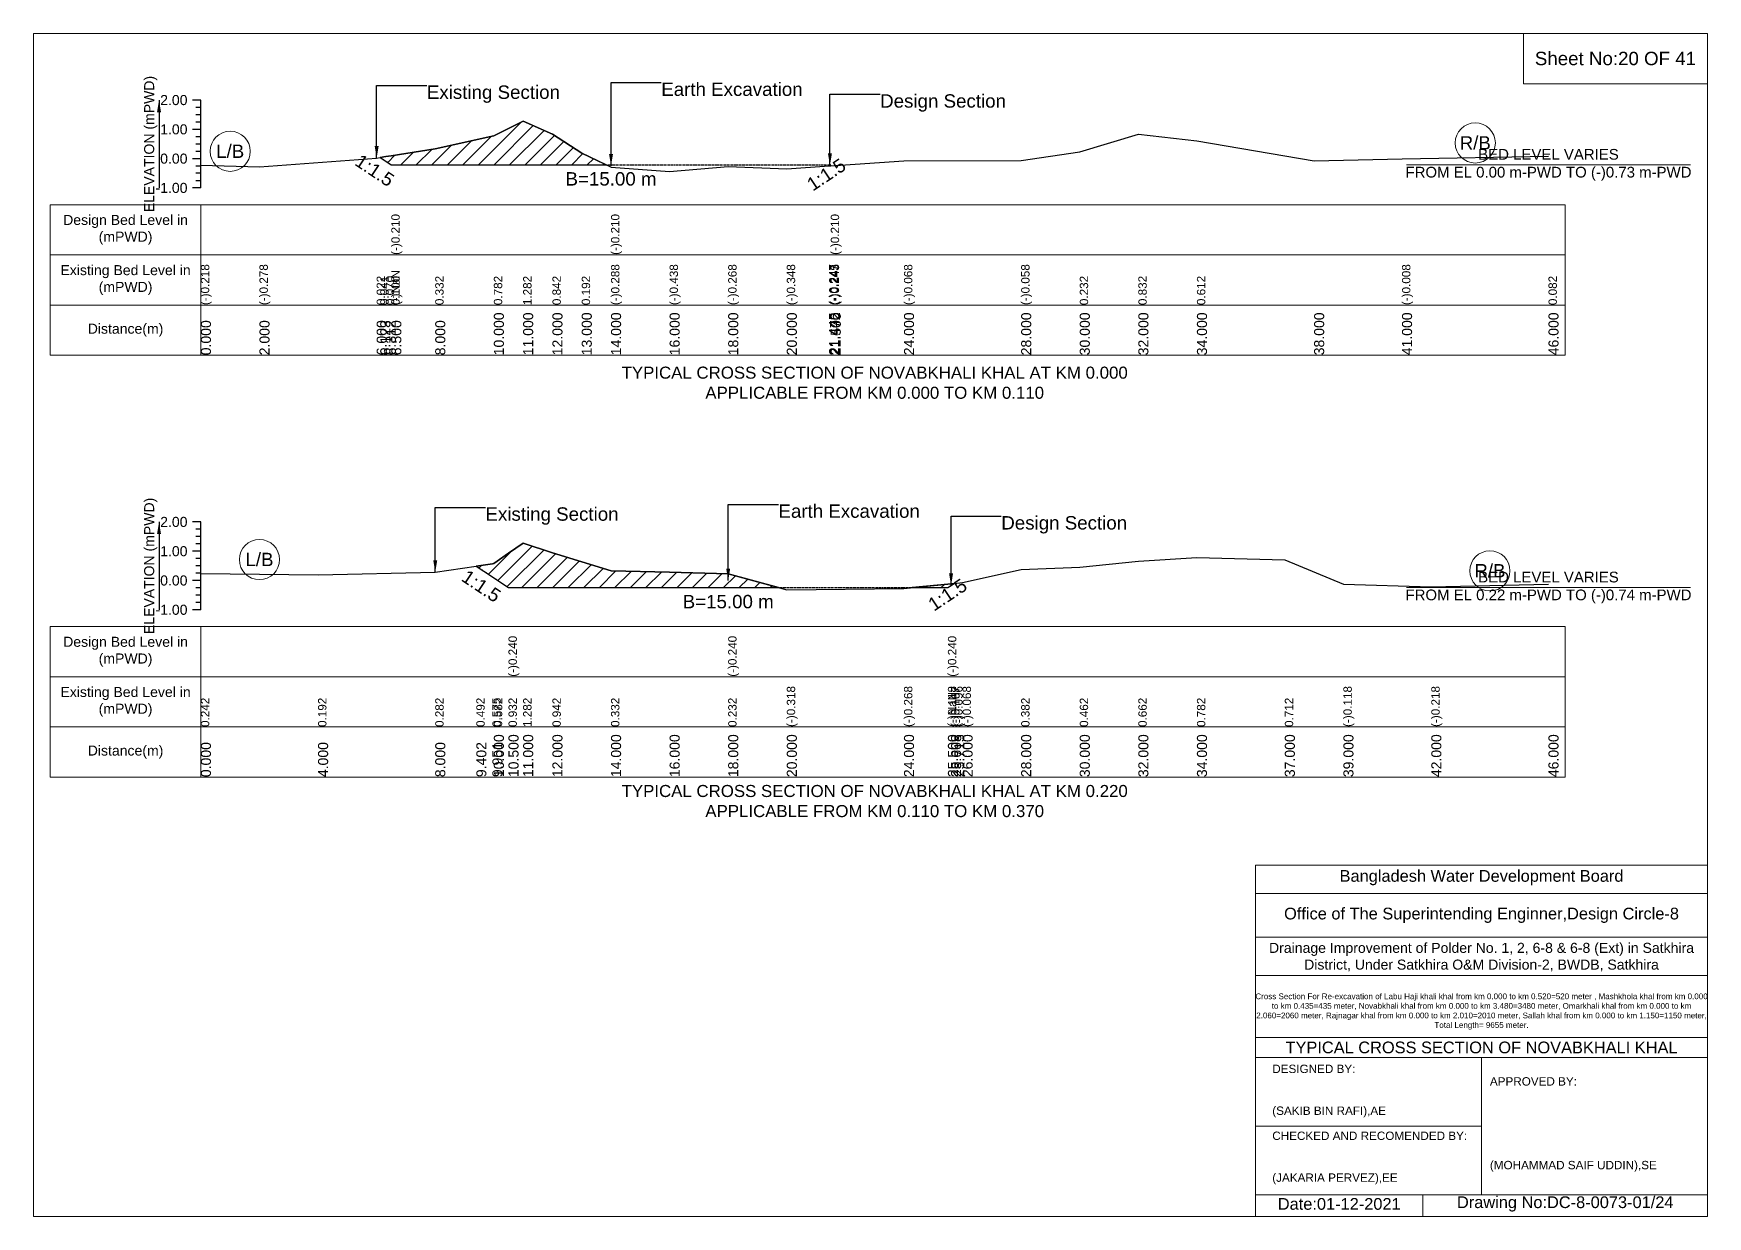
# Model space of a CAD drawing. Header units: inches. Extents: x 93000 to 486000, y -4242 to 0.
# Drawn here: x 290000 to 296000, y -4242 to 0 of the extents above; entities that cross this region are included whole.
import ezdxf

# ---------------------------------------------------------------- set-up
doc = ezdxf.new("R2010")
doc.units = ezdxf.units.IN
doc.header["$LTSCALE"] = 7
doc.header["$MEASUREMENT"] = 0
doc.linetypes.add('DASHED', pattern=[0.75, 0.5, -0.25])
for name, color, linetype, lineweight in [('Cross section Data Border', 7, 'Continuous', 9), ('Cross Section Labels', 7, 'Continuous', 9), ('Design_Bed_Level for Xsection', 7, 'DASHED', 25), ('Existing_Bed_Level for Xsection', 7, 'Continuous', 25), ('Long Section Labels', 7, 'Continuous', 9)]:
    doc.layers.add(name, color=color, linetype=linetype, lineweight=lineweight)
doc.styles.get("Standard").update_dxf_attribs({"font": 'arial.ttf'})
doc.dimstyles.get("Standard").update_dxf_attribs({"dimtxt": 0.18, "dimasz": 0.18, "dimexe": 0.18, "dimexo": 0.0625, "dimgap": 0.09, "dimtad": 0, "dimtih": 1, "dimtoh": 1, "dimdec": 4, "dimzin": 0, "dimdsep": 46, "dimtxsty": 'Standard', "dimcen": 0.09, "dimadec": 0, "dimazin": 0, "dimtfac": 1, "dimtdec": 4, "dimtofl": 0, "dimtmove": 0, "dimatfit": 3, "dimfxl": 1, "dimtolj": 1, "dimtzin": 0, "dimarcsym": 0})

msp = doc.modelspace()

# ---------------------------------------------------------------- hatches: boundary and pattern name
at = {"layer": 'Existing_Bed_Level for Xsection'}
h = msp.add_hatch(dxfattribs=at)
h.set_pattern_fill('ANSI31', color=256, scale=315, style=0)
h.paths.add_polyline_path([(291242.9, -444.7), (291262.7, -457.9), (291282.5, -471.1), (291440, -471.1), (291650, -471.1), (291755, -471.1), (291860, -471.1), (291965, -471.1), (292052.9, -471.1), (291965, -428.9), (291860, -360.6), (291755, -314.4), (291650, -366.9), (291440, -414.1), (291282.5, -438.6), (291262.7, -441.6)])
h = msp.add_hatch(dxfattribs=at)
h.set_pattern_fill('ANSI31', color=256, scale=315, style=0)
h.paths.add_polyline_path([(291587.2, -1909.9), (291644.8, -1948.4), (291650, -1951.8), (291702.5, -1986.8), (291755, -1986.8), (291860, -1986.8), (292070, -1986.8), (292280, -1986.8), (292490, -1986.8), (292670.2, -1986.8), (292490, -1937.2), (292280, -1932), (292070, -1926.8), (291860, -1862.7), (291755, -1827), (291702.5, -1863.8), (291650, -1900.5), (291644.8, -1901.3)])
h = msp.add_hatch(dxfattribs=at)
h.set_pattern_fill('ANSI31', color=256, scale=315, style=0)
h.paths.add_polyline_path([(293149.4, -1986.8), (293277.5, -1986.8), (293288.8, -1979.3), (293300.1, -1971.7), (293288.8, -1972.9), (293277.5, -1974)])

# ---------------------------------------------------------------- linework, layer by layer
at = {"layer": 'Cross section Data Border'}
for points in [[(290000, 0), (296000, 0), (296000, -4242), (290000, -4242)], [(295340, 0), (296000, 0), (296000, -180), (295340, -180)], [(290060, -614), (295490, -614), (295490, -1154), (290060, -1154)], [(290060, -2126.6), (295490, -2126.6), (295490, -2666.6), (290060, -2666.6)]]:
    msp.add_lwpolyline(points, close=True, dxfattribs=at)
for points in [[(290600, -614), (290600, -1154)], [(290060, -794), (295490, -794)], [(290060, -974), (295490, -974)], [(290600, -2126.6), (290600, -2666.6)], [(290060, -2306.6), (295490, -2306.6)], [(290060, -2486.6), (295490, -2486.6)], [(294380, -4242), (294380, -2982), (296000, -2982)], [(294380, -3084), (296000, -3084)], [(294380, -3240), (296000, -3240)], [(294380, -3378), (296000, -3378)], [(294380, -3600), (296000, -3600)], [(294380, -3672), (296000, -3672)], [(295190, -3672), (295190, -4164)], [(294380, -3918), (295190, -3918)], [(294380, -4164), (296000, -4164)], [(294980, -4164), (294980, -4242)]]:
    msp.add_lwpolyline(points, dxfattribs=at)
at = {"layer": 'Cross Section Labels'}
for points in [[(294921, -471.1), (295939, -471.1)], [(294921, -1986.8), (295939, -1986.8)]]:
    msp.add_lwpolyline(points, dxfattribs=at)
for centre in [(290705, -422.6), (295167.5, -392.6), (290810, -1886.3), (295220, -1926.8)]:
    msp.add_circle(centre, 72, dxfattribs=at)
at = {"layer": 'Design_Bed_Level for Xsection'}
for points in [[(291242.9, -444.7), (291262.7, -457.9), (291282.5, -471.1), (292070, -471.1), (292857.5, -471.1), (292854.6, -473), (292851.7, -474.9)], [(291587.2, -1909.9), (291644.8, -1948.4), (291702.5, -1986.8), (292490, -1986.8), (293277.5, -1986.8), (293288.8, -1979.3), (293300.1, -1971.7)]]:
    msp.add_lwpolyline(points, dxfattribs=at)
at = {"layer": 'Existing_Bed_Level for Xsection'}
for points in [[(290600, -239), (290570, -239)], [(290600, -554), (290600, -449), (290600, -344), (290600, -239)], [(290600, -265.3), (290582, -265.3)], [(290600, -291.5), (290582, -291.5)], [(290600, -344), (290570, -344)], [(290600, -317.8), (290582, -317.8)], [(290600, -471.9), (290810, -478.2), (291230, -446.7), (291242.9, -444.7), (291262.7, -441.6), (291282.5, -438.6), (291282.5, -438.6), (291440, -414.1), (291650, -366.9), (291755, -314.4), (291860, -360.6), (291965, -428.9), (292070, -479.2), (292070, -479.2), (292280, -495), (292490, -477.1), (292700, -485.6), (292851.7, -474.9), (292854.6, -474.7), (292857.5, -474.5), (292857.5, -474.5), (293120, -456.1), (293540, -455.1), (293750, -424.6), (293960, -361.6), (294170, -384.8), (294590, -456.1), (294905, -449.9), (295430, -440.4)], [(290600, -370.3), (290582, -370.3)], [(290600, -396.5), (290582, -396.5)], [(290600, -449), (290570, -449)], [(290600, -422.8), (290582, -422.8)], [(290600, -475.3), (290582, -475.3)], [(290600, -501.5), (290582, -501.5)], [(290600, -527.8), (290582, -527.8)], [(290600, -554), (290570, -554)], [(290600, -1751.6), (290570, -1751.6)], [(290600, -1777.9), (290582, -1777.9)], [(290600, -2066.6), (290600, -1961.6), (290600, -1856.6), (290600, -1751.6)], [(290600, -1856.6), (290570, -1856.6)], [(290600, -1804.1), (290582, -1804.1)], [(290600, -1830.4), (290582, -1830.4)], [(290600, -1936.2), (291020, -1941.5), (291440, -1932), (291587.2, -1909.9), (291644.8, -1901.3), (291650, -1900.5), (291702.5, -1863.8), (291702.5, -1863.8), (291755, -1827), (291860, -1862.7), (292070, -1926.8), (292280, -1932), (292490, -1937.2), (292490, -1937.2), (292700, -1995), (293120, -1989.8), (293277.5, -1974), (293277.5, -1974), (293288.8, -1972.9), (293300.1, -1971.7), (293330, -1968.8), (293540, -1921.5), (293750, -1913.1), (293960, -1892.1), (294170, -1879.5), (294485, -1886.8), (294695, -1974), (295010, -1984.5), (295430, -1974)], [(290600, -1882.9), (290582, -1882.9)], [(290600, -1909.1), (290582, -1909.1)], [(290600, -1961.6), (290570, -1961.6)], [(290600, -1935.4), (290582, -1935.4)], [(290600, -1987.9), (290582, -1987.9)], [(290600, -2014.1), (290582, -2014.1)], [(290600, -2066.6), (290570, -2066.6)], [(290600, -2040.4), (290582, -2040.4)]]:
    msp.add_lwpolyline(points, dxfattribs=at)
for points in [[(291242.9, -444.7), (291262.7, -457.9), (291282.5, -471.1), (291282.5, -471.1), (291440, -471.1), (291650, -471.1), (291755, -471.1), (291860, -471.1), (291965, -471.1), (292052.9, -471.1), (291965, -428.9), (291860, -360.6), (291755, -314.4), (291650, -366.9), (291440, -414.1), (291282.5, -438.6), (291282.5, -438.6), (291262.7, -441.6)], [(291587.2, -1909.9), (291644.8, -1948.4), (291650, -1951.8), (291702.5, -1986.8), (291702.5, -1986.8), (291755, -1986.8), (291860, -1986.8), (292070, -1986.8), (292280, -1986.8), (292490, -1986.8), (292490, -1986.8), (292670.2, -1986.8), (292490, -1937.2), (292490, -1937.2), (292280, -1932), (292070, -1926.8), (291860, -1862.7), (291755, -1827), (291702.5, -1863.8), (291702.5, -1863.8), (291650, -1900.5), (291644.8, -1901.3)], [(293149.4, -1986.8), (293277.5, -1986.8), (293277.5, -1986.8), (293288.8, -1979.3), (293300.1, -1971.7), (293288.8, -1972.9), (293277.5, -1974), (293277.5, -1974)]]:
    msp.add_lwpolyline(points, close=True, dxfattribs=at)

# ---------------------------------------------------------------- texts
at = {"layer": 'Cross section Data Border', "attachment_point": 5}
for s, insert, char_height in [('Sheet No:20 OF 41', (295670, -90), 48), ('Bangladesh Water Development Board', (295190, -3027), 42), ('Office of The Superintending Enginner,Design Circle-8', (295190, -3162), 42)]:
    msp.add_mtext(s, dxfattribs=dict(at, insert=insert, char_height=char_height))
at = {"layer": 'Cross section Data Border'}
for s, insert, char_height, width, attachment_point in [('Design Bed Level in (mPWD)', (290330, -704), 36, 480, 5), ('Existing Bed Level in (mPWD)', (290330, -884), 36, 480, 5), ('Distance(m)', (290330, -1064), 36, 480, 5), ('Design Bed Level in (mPWD)', (290330, -2216.6), 36, 480, 5), ('Existing Bed Level in (mPWD)', (290330, -2396.6), 36, 480, 5), ('Distance(m)', (290330, -2576.6), 36, 480, 5), ('Drainage Improvement of Polder No. 1, 2, 6-8 & 6-8 (Ext) in Satkhira District, Under Satkhira O&M Division-2, BWDB, Satkhira', (295190, -3312), 36, 1680, 5), ('Cross Section For Re-excavation of Labu Haji khali khal from km 0.000 to km 0.520=520 meter , Mashkhola khal from km 0.000 to km 0.435=435 meter, Novabkhali khal from km 0.000 to km 3.480=3480 meter, Omarkhali khal from km 0.000 to km 2.060=2060 meter, Rajnagar khal from km 0.000 to km 2.010=2010 meter, Sallah khal from km 0.000 to km 1.150=1150 meter, Total Length= 9655 meter. ', (295190, -3507), 20.5611, 1620, 5), ('TYPICAL CROSS SECTION OF NOVABKHALI KHAL', (295190, -3636), 42, 1680, 5), ('DESIGNED BY:^J^J^J(SAKIB BIN RAFI),AE', (294440, -3792), 30, 840, 4), ('APPROVED BY:^J^J^J^J^J^J(MOHAMMAD SAIF UDDIN),SE', (295220, -3912), 30, 840, 4), ('CHECKED AND RECOMENDED BY:^J^J^J(JAKARIA PERVEZ),EE', (294440, -4032), 30, 840, 4), ('Date:01-12-2021', (294680, -4197), 42, 840, 5), ('Drawing No:DC-8-0073-01/24', (295490, -4197), 42, 1320, 5)]:
    msp.add_mtext(s, dxfattribs=dict(at, insert=insert, char_height=char_height, width=width, attachment_point=attachment_point))
at = {"layer": 'Cross Section Labels'}
for s, insert, char_height, attachment_point in [('Earth Excavation', (292250, -176), 48, 1), ('Existing Section', (291410, -186.5), 48, 1), ('Design Section', (293034.6, -218), 48, 1), ('L/B', (290705, -422.6), 48, 5), ('BED LEVEL VARIES ^JFROM EL 0.00 m-PWD TO (-)0.73 m-PWD', (295430, -471.1), 38.4, 5), ('R/B', (295167.5, -392.6), 48, 5), ('B=15.00 m', (292070, -497.3), 48, 2), ('TYPICAL CROSS SECTION OF NOVABKHALI KHAL AT KM 0.000^JAPPLICABLE FROM KM 0.000 TO KM 0.110', (293015, -1252.5), 43.2, 5), ('Existing Section', (291620, -1699.1), 48, 1), ('Earth Excavation', (292670, -1688.6), 48, 1), ('Design Section', (293468.8, -1730.6), 48, 1), ('L/B', (290810, -1886.3), 48, 5), ('R/B', (295220, -1926.8), 48, 5), ('BED LEVEL VARIES ^JFROM EL 0.22 m-PWD TO (-)0.74 m-PWD', (295430, -1986.8), 38.4, 5), ('B=15.00 m', (292490, -2013.1), 48, 2), ('TYPICAL CROSS SECTION OF NOVABKHALI KHAL AT KM 0.220^JAPPLICABLE FROM KM 0.110 TO KM 0.370', (293015, -2752.5), 43.2, 5)]:
    msp.add_mtext(s, dxfattribs=dict(at, insert=insert, char_height=char_height, attachment_point=attachment_point))
at = {"layer": 'Cross Section Labels', "char_height": 48, "attachment_point": 2}
for insert, rotation in [((291236.5, -471), 326.30993), ((292828.3, -486.1), 33.69007), ((291618.6, -1961.5), 326.30993), ((293262.6, -1992.4), 33.69007)]:
    msp.add_mtext('1:1.5', dxfattribs=dict(at, insert=insert, rotation=rotation))
at = {"layer": 'Existing_Bed_Level for Xsection', "char_height": 36, "attachment_point": 5, "rotation": 90}
for insert in [(290420, -396.5), (290420, -1909.1)]:
    msp.add_mtext('ELEVATION (mPWD)', dxfattribs=dict(at, insert=insert))
at = {"layer": 'Existing_Bed_Level for Xsection', "char_height": 36, "attachment_point": 6}
for s, insert in [('2.00', (290552, -239)), ('1.00', (290552, -344)), ('0.00', (290552, -449)), ('-1.00', (290552, -554)), ('2.00', (290552, -1751.6)), ('1.00', (290552, -1856.6)), ('0.00', (290552, -1961.6)), ('-1.00', (290552, -2066.6))]:
    msp.add_mtext(s, dxfattribs=dict(at, insert=insert))
at = {"layer": 'Long Section Labels', "attachment_point": 1, "rotation": 90}
for s, insert, char_height in [('(-)0.210', (291282.5, -794), 30), ('(-)0.210', (292070, -794), 30), ('(-)0.210', (292857.5, -794), 30), ('(-)0.218', (290600, -974), 30), ('(-)0.278', (290810, -974), 30), ('(-)0.288', (292070, -974), 30), ('(-)0.288', (292070, -974), 30), ('(-)0.288', (292070, -974), 30), ('(-)0.438', (292280, -974), 30), ('(-)0.268', (292490, -974), 30), ('(-)0.348', (292700, -974), 30), ('(-)0.247', (292851.7, -974), 30), ('(-)0.245', (292854.6, -974), 30), ('(-)0.243', (292857.5, -974), 30), ('(-)0.243', (292857.5, -974), 30), ('(-)0.243', (292857.5, -974), 30), ('(-)0.068', (293120, -974), 30), ('(-)0.068', (293120, -974), 30), ('(-)0.058', (293540, -974), 30), ('(-)0.008', (294905, -974), 30), ('0.022', (291230, -974), 30), ('0.041', (291242.9, -974), 30), ('0.070', (291262.7, -974), 30), ('(-)NaN', (291282.5, -974), 30), ('0.100', (291282.5, -974), 30), ('0.100', (291282.5, -974), 30), ('0.332', (291440, -974), 30), ('0.782', (291650, -974), 30), ('1.282', (291755, -974), 30), ('0.842', (291860, -974), 30), ('0.192', (291965, -974), 30), ('0.232', (293750, -974), 30), ('0.832', (293960, -974), 30), ('0.612', (294170, -974), 30), ('0.082', (295430, -974), 30), ('10.000', (291650, -1154), 36), ('11.000', (291755, -1154), 36), ('12.000', (291860, -1154), 36), ('13.000', (291965, -1154), 36), ('14.000', (292070, -1154), 36), ('14.000', (292070, -1154), 36), ('14.000', (292070, -1154), 36), ('16.000', (292280, -1154), 36), ('18.000', (292490, -1154), 36), ('20.000', (292700, -1154), 36), ('21.445', (292851.7, -1154), 36), ('21.472', (292854.6, -1154), 36), ('21.500', (292857.5, -1154), 36), ('21.500', (292857.5, -1154), 36), ('21.500', (292857.5, -1154), 36), ('24.000', (293120, -1154), 36), ('28.000', (293540, -1154), 36), ('30.000', (293750, -1154), 36), ('32.000', (293960, -1154), 36), ('34.000', (294170, -1154), 36), ('38.000', (294590, -1154), 36), ('41.000', (294905, -1154), 36), ('46.000', (295430, -1154), 36), ('0.000', (290600, -1154), 36), ('2.000', (290810, -1154), 36), ('6.000', (291230, -1154), 36), ('6.123', (291242.9, -1154), 36), ('6.312', (291262.7, -1154), 36), ('6.500', (291282.5, -1154), 36), ('6.500', (291282.5, -1154), 36), ('6.500', (291282.5, -1154), 36), ('8.000', (291440, -1154), 36), ('(-)0.240', (291702.5, -2306.6), 30), ('(-)0.240', (292490, -2306.6), 30), ('(-)0.240', (293277.5, -2306.6), 30), ('0.242', (290600, -2486.6), 30), ('0.192', (291020, -2486.6), 30), ('0.282', (291440, -2486.6), 30), ('0.282', (291440, -2486.6), 30), ('0.492', (291587.2, -2486.6), 30), ('0.575', (291644.8, -2486.6), 30), ('0.582', (291650, -2486.6), 30), ('0.932', (291702.5, -2486.6), 30), ('0.932', (291702.5, -2486.6), 30), ('0.932', (291702.5, -2486.6), 30), ('1.282', (291755, -2486.6), 30), ('0.942', (291860, -2486.6), 30), ('0.332', (292070, -2486.6), 30), ('0.232', (292490, -2486.6), 30), ('0.232', (292490, -2486.6), 30), ('0.232', (292490, -2486.6), 30), ('(-)0.318', (292700, -2486.6), 30), ('(-)0.268', (293120, -2486.6), 30), ('(-)0.118', (293277.5, -2486.6), 30), ('(-)0.118', (293277.5, -2486.6), 30), ('(-)NaN', (293277.5, -2486.6), 30), ('(-)0.107', (293288.8, -2486.6), 30), ('(-)0.096', (293300.1, -2486.6), 30), ('(-)0.068', (293330, -2486.6), 30), ('0.382', (293540, -2486.6), 30), ('0.462', (293750, -2486.6), 30), ('0.662', (293960, -2486.6), 30), ('0.782', (294170, -2486.6), 30), ('0.712', (294485, -2486.6), 30), ('(-)0.118', (294695, -2486.6), 30), ('(-)0.118', (294695, -2486.6), 30), ('(-)0.218', (295010, -2486.6), 30), ('10.000', (291650, -2666.6), 36), ('10.500', (291702.5, -2666.6), 36), ('10.500', (291702.5, -2666.6), 36), ('10.500', (291702.5, -2666.6), 36), ('11.000', (291755, -2666.6), 36), ('12.000', (291860, -2666.6), 36), ('14.000', (292070, -2666.6), 36), ('16.000', (292280, -2666.6), 36), ('18.000', (292490, -2666.6), 36), ('18.000', (292490, -2666.6), 36), ('18.000', (292490, -2666.6), 36), ('20.000', (292700, -2666.6), 36), ('24.000', (293120, -2666.6), 36), ('25.500', (293277.5, -2666.6), 36), ('25.500', (293277.5, -2666.6), 36), ('25.500', (293277.5, -2666.6), 36), ('25.608', (293288.8, -2666.6), 36), ('25.715', (293300.1, -2666.6), 36), ('26.000', (293330, -2666.6), 36), ('28.000', (293540, -2666.6), 36), ('30.000', (293750, -2666.6), 36), ('32.000', (293960, -2666.6), 36), ('34.000', (294170, -2666.6), 36), ('37.000', (294485, -2666.6), 36), ('39.000', (294695, -2666.6), 36), ('42.000', (295010, -2666.6), 36), ('46.000', (295430, -2666.6), 36), ('0.000', (290600, -2666.6), 36), ('4.000', (291020, -2666.6), 36), ('8.000', (291440, -2666.6), 36), ('9.402', (291587.2, -2666.6), 36), ('9.951', (291644.8, -2666.6), 36)]:
    msp.add_mtext(s, dxfattribs=dict(at, insert=insert, char_height=char_height))

# ---------------------------------------------------------------- leaders
at = {"layer": 'Cross Section Labels', "annotation_type": 0, "has_hookline": 1, "hookline_direction": 0}
for points, text_width in [([(292070, -475.2), (292070, -176), (292249.9, -176)], 497), ([(291230, -446.7), (291230, -186.5), (291409.9, -186.5)], 467.2), ([(292854.6, -473), (292854.6, -218), (293034.5, -218)], 441.2), ([(291440, -1932), (291440, -1699.1), (291619.9, -1699.1)], 467.2), ([(292490, -1962), (292490, -1688.6), (292669.9, -1688.6)], 497), ([(293288.8, -1979.3), (293288.8, -1730.6), (293468.7, -1730.6)], 441.2)]:
    msp.add_leader(points, dimstyle='Standard', override={"dimasz": 43.2}, dxfattribs=dict(at, text_width=text_width))
at = {"layer": 'Existing_Bed_Level for Xsection'}
for points in [[(290450, -239), (290450, -554)], [(290450, -1751.6), (290450, -2066.6)]]:
    msp.add_leader(points, dimstyle='Standard', override={"dimasz": 43.2}, dxfattribs=at)

doc.saveas('drawing.dxf')
